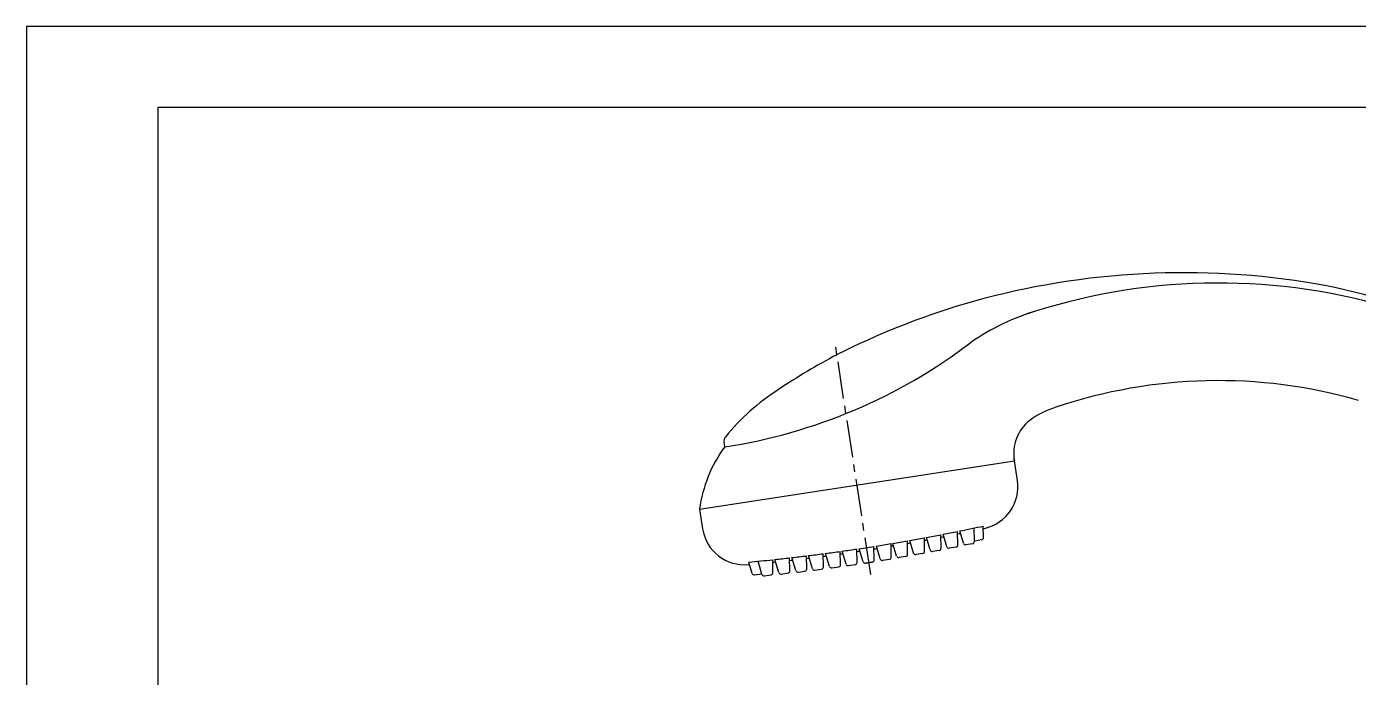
# Model space of a CAD drawing. Extents: x 10556 to 11150, y -5808 to -5388.
# Drawn here: x 10556.5 to 10870.1, y -5541.4 to -5388.1 of the extents above; entities that cross this region are included whole.
import ezdxf

# ---------------------------------------------------------------- set-up
doc = ezdxf.new("R2010")
doc.units = 0
doc.header["$LTSCALE"] = 7
doc.header["$MEASUREMENT"] = 0
doc.linetypes.add('CENTER', pattern=[2, 1.25, -0.25, 0.25, -0.25])
doc.layers.get('0').update_dxf_attribs({"color": 2, "linetype": 'CONTINUOUS'})
doc.layers.add('CENTER', color=1, linetype='CENTER')
doc.layers.add('DWG', color=7, linetype='CONTINUOUS')

# ---------------------------------------------------------------- blocks, each defined once
blk = doc.blocks.new('BORDER')
for p, q in [((1, 1), (0, 1)), ((0, 1), (0, 0))]:
    blk.add_line(p, q)

msp = doc.modelspace()

# ---------------------------------------------------------------- linework, layer by layer
at = {"color": 4}
for p, q in [((10587.5, -5407.09), (11136.5, -5407.09)), ((10587.5, -5797.09), (10587.5, -5407.09))]:
    msp.add_line(p, q, dxfattribs=at)
at = {"layer": 'CENTER'}
msp.add_line((10755.3, -5517.22), (10747.01, -5463.32), dxfattribs=at)
at = {"layer": 'DWG', "color": 0}
for p, q in [((10720.92, -5487.11), (10720.75, -5485.98)), ((10715, -5501.8), (10789.12, -5490.4)), ((10789.83, -5495.02), (10789.04, -5489.9)), ((10715, -5501.8), (10715.71, -5506.42)), ((10775.8, -5510.25), (10775.75, -5507.03)), ((10777.12, -5509.82), (10776.26, -5506.93)), ((10779.71, -5509.43), (10779.66, -5506.23)), ((10781.85, -5508.54), (10781.81, -5505.77)), ((10752.59, -5511.11), (10756.05, -5510.58)), ((10756.1, -5513.77), (10756.05, -5510.58)), ((10756.1, -5513.77), (10756.05, -5510.58)), ((10757.52, -5513.52), (10756.62, -5510.48)), ((10760.11, -5513.12), (10760.07, -5509.92)), ((10761.4, -5512.86), (10760.5, -5509.85)), ((10763.99, -5512.46), (10763.94, -5509.26)), ((10765.4, -5512.16), (10764.5, -5509.16)), ((10767.99, -5511.76), (10767.94, -5508.54)), ((10769.27, -5511.41), (10768.39, -5508.46)), ((10771.86, -5511.01), (10771.81, -5507.81)), ((10773.21, -5510.64), (10772.33, -5507.71)), ((10779.29, -5509.93), (10777.68, -5510.18)), ((10781.43, -5509.04), (10779.71, -5509.3)), ((10732.27, -5516.73), (10732.22, -5513.71)), ((10733.66, -5516.73), (10732.73, -5513.65)), ((10736.25, -5516.33), (10736.2, -5513.27)), ((10737.64, -5516.27), (10736.73, -5513.21)), ((10740.23, -5515.88), (10740.19, -5512.8)), ((10740.64, -5512.76), (10741.24, -5512.67)), ((10741.56, -5515.82), (10740.64, -5512.74)), ((10744.15, -5515.42), (10744.1, -5512.3)), ((10745.59, -5515.29), (10744.67, -5512.22)), ((10748.18, -5514.89), (10748.13, -5511.75)), ((10749.48, -5514.75), (10748.56, -5511.69)), ((10752.07, -5514.35), (10752.02, -5511.19)), ((10753.51, -5514.17), (10752.59, -5511.11)), ((10753.51, -5514.17), (10752.59, -5511.11)), ((10759.69, -5513.62), (10758.08, -5513.87)), ((10763.57, -5512.96), (10761.95, -5513.21)), ((10767.57, -5512.26), (10765.96, -5512.51)), ((10771.44, -5511.51), (10769.83, -5511.76)), ((10775.38, -5510.75), (10773.77, -5511)), ((10727.37, -5516.92), (10726.58, -5514.27)), ((10729.68, -5517.12), (10728.76, -5514.06)), ((10734.21, -5517.08), (10735.82, -5516.83)), ((10738.2, -5516.63), (10739.81, -5516.38)), ((10742.11, -5516.17), (10743.72, -5515.93)), ((10746.14, -5515.64), (10747.75, -5515.39)), ((10750.04, -5515.1), (10751.65, -5514.86)), ((10754.06, -5514.52), (10755.67, -5514.28)), ((10755.67, -5514.28), (10754.06, -5514.52)), ((10727.93, -5517.27), (10729.64, -5517)), ((10730.23, -5517.47), (10731.85, -5517.23))]:
    msp.add_line(p, q, dxfattribs=at)
for centre, radius, start, end in [((10829.03, -5630.91), 184.84, 81.104, 106.3442), ((10835.66, -5585.6), 139.05, 49.9506, 80.9134), ((10829.63, -5628.42), 182.62, 106.7448, 116.7739), ((10809.96, -5507.37), 54.58, 106.3013, 124.7547), ((10701.61, -5361.05), 127.53, 278.7111, 307.2738), ((10815.95, -5596.14), 147.65, 117.679, 123.9218), ((10761.45, -5517.3), 51.83, 122.5559, 141.1787), ((10798.87, -5488.64), 9.91, 128.2823, 190.2101), ((10722.23, -5485.75), 1.5, 141.1787, 188.7469), ((10745.95, -5505.74), 31.2, 143.3284, 172.7467), ((10779.94, -5496.54), 10, 282.1782, 8.7469), ((10725.59, -5504.9), 10, 188.7469, 275.3156), ((10682.94, -5046.91), 469.39, 280.9787, 281.4043), ((10683.03, -5047.49), 469.39, 281.3937, 281.4762), ((10682.94, -5046.91), 469.39, 281.4669, 282.1594), ((10683.03, -5047.49), 469.39, 282.1489, 282.1782), ((10682.94, -5046.91), 469.39, 279.0305, 279.4571), ((10683.03, -5047.49), 469.39, 279.4466, 279.5202), ((10682.94, -5046.91), 469.39, 279.5108, 279.9371), ((10683.03, -5047.49), 469.39, 279.9266, 280.0162), ((10682.94, -5046.91), 469.39, 280.0068, 280.4332), ((10683.03, -5047.49), 469.39, 280.4227, 280.498), ((10682.94, -5046.91), 469.39, 280.4886, 280.9141), ((10683.03, -5047.49), 469.39, 280.9035, 280.9881), ((10773.69, -5510.5), 0.5, 196.6541, 278.7469), ((10775.3, -5510.25), 0.5, 278.7469, 0.8397), ((10777.6, -5509.68), 0.5, 196.6541, 278.7469), ((10779.21, -5509.43), 0.5, 278.7469, 0.8397), ((10781.35, -5508.54), 0.5, 278.7469, 0.8397), ((10682.94, -5046.91), 469.39, 275.3344, 276.0269), ((10682.94, -5046.91), 469.39, 276.0895, 276.5151), ((10683.03, -5047.49), 469.39, 276.5047, 276.5892), ((10682.94, -5046.91), 469.39, 276.5797, 277.0052), ((10683.03, -5047.49), 469.39, 276.9948, 277.07), ((10682.94, -5046.91), 469.39, 277.0606, 277.487), ((10683.03, -5047.49), 469.39, 277.4766, 277.5661), ((10682.94, -5046.91), 469.39, 277.5567, 277.983), ((10683.03, -5047.49), 469.39, 277.9725, 278.0461), ((10682.94, -5046.91), 469.39, 278.0367, 278.4633), ((10683.03, -5047.49), 469.39, 278.4529, 278.5426), ((10755.6, -5513.78), 0.5, 278.7469, 0.8397), ((10755.6, -5513.78), 0.5, 278.7469, 0.8397), ((10683.03, -5047.49), 469.39, 278.9501, 279.0399), ((10758, -5513.37), 0.5, 196.6541, 278.7469), ((10759.61, -5513.12), 0.5, 278.7469, 0.8397), ((10761.88, -5512.71), 0.5, 196.6541, 278.7469), ((10763.49, -5512.47), 0.5, 278.7469, 0.8397), ((10765.88, -5512.01), 0.5, 196.6541, 278.7469), ((10767.49, -5511.76), 0.5, 278.7469, 0.8397), ((10769.75, -5511.26), 0.5, 196.6541, 278.7469), ((10771.36, -5511.02), 0.5, 278.7469, 0.8397), ((10683.03, -5047.49), 469.39, 275.3156, 275.3439), ((10727.85, -5516.77), 0.5, 196.6541, 278.7469), ((10731.77, -5516.73), 0.5, 278.7469, 0.8397), ((10683.03, -5047.49), 469.39, 276.0165, 276.099), ((10734.13, -5516.59), 0.5, 196.6541, 278.7469), ((10735.75, -5516.34), 0.5, 278.7469, 0.8397), ((10738.12, -5516.13), 0.5, 196.6541, 278.7469), ((10739.73, -5515.88), 0.5, 278.7469, 0.8397), ((10742.04, -5515.68), 0.5, 196.6541, 278.7469), ((10743.65, -5515.43), 0.5, 278.7469, 0.8397), ((10746.06, -5515.15), 0.5, 196.6541, 278.7469), ((10747.68, -5514.9), 0.5, 278.7469, 0.8397), ((10749.96, -5514.61), 0.5, 196.6541, 278.7469), ((10751.57, -5514.36), 0.5, 278.7469, 0.8397), ((10753.99, -5514.03), 0.5, 196.6541, 278.7469), ((10753.99, -5514.03), 0.5, 196.6541, 278.7469), ((10730.16, -5516.98), 0.5, 196.6541, 278.7469)]:
    msp.add_arc(centre, radius, start, end, dxfattribs=at)
at = {"layer": 'DWG'}
for centre, radius, start, end in [((10837.12, -5590.91), 142.41, 73.9483, 108.6688), ((10837.12, -5590.91), 119.41, 73.9483, 108.6688), ((10804.59, -5496.93), 19.97, 106.5502, 126.4157)]:
    msp.add_arc(centre, radius, start, end, dxfattribs=at)

# ---------------------------------------------------------------- block references
at = {"xscale": 594, "yscale": 420, "zscale": 594}
msp.add_blockref('BORDER', (10556.5, -5808.09), dxfattribs=at)

doc.saveas('drawing.dxf')
